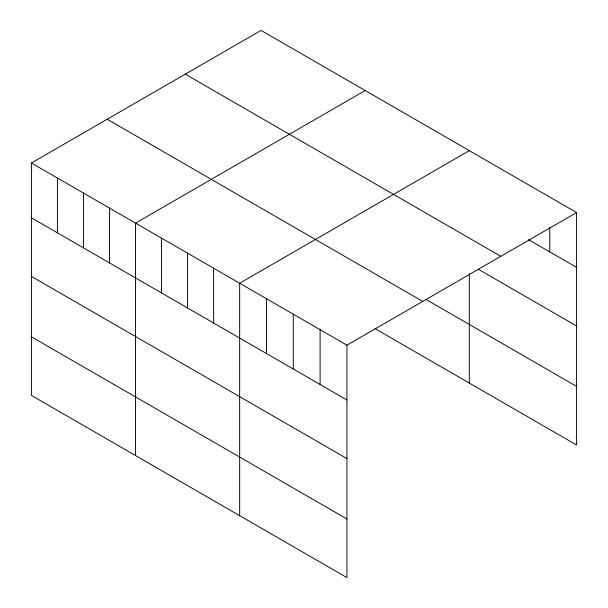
<?xml version="1.0" encoding="UTF-8"?>
<svg xmlns="http://www.w3.org/2000/svg" width="608" height="608" viewBox="0 0 608 608"><rect width="100%" height="100%" fill="white"/><g stroke="black" fill="none" stroke-linecap="round" stroke-linejoin="round"><path stroke-width="0.91" d="M31.403 162.997L346.932 345.169L346.932 577.6L31.403 395.428L31.403 162.997L261.068 30.4L576.597 212.572L576.597 445.003L374.954 328.586M365.188 90.516L135.531 223.113L135.531 455.544M469.315 150.632L239.651 283.229L239.651 515.66M346.932 345.169L576.597 212.572M528.648 239.704L576.597 267.383M185.273 74.153L500.81 256.325M478.26 269.222L576.597 326.002M426.2 299.562L576.597 386.392M107.19 119.236L422.727 301.408M31.403 217.808L346.932 399.98M31.403 276.427L346.932 458.599M31.403 336.817L346.932 518.989M549.776 227.331L549.776 251.902M469.315 273.501L469.315 383.07M320.112 329.68L320.112 384.499M293.292 314.199L293.292 369.01M266.471 298.71L266.471 353.529M213.621 268.196L213.621 323.015M187.591 253.171L187.591 307.982M161.561 238.138L161.561 292.957M109.493 208.08L109.493 262.899M83.463 193.055L83.463 247.866M57.433 178.022L57.433 232.841"/></g></svg>
